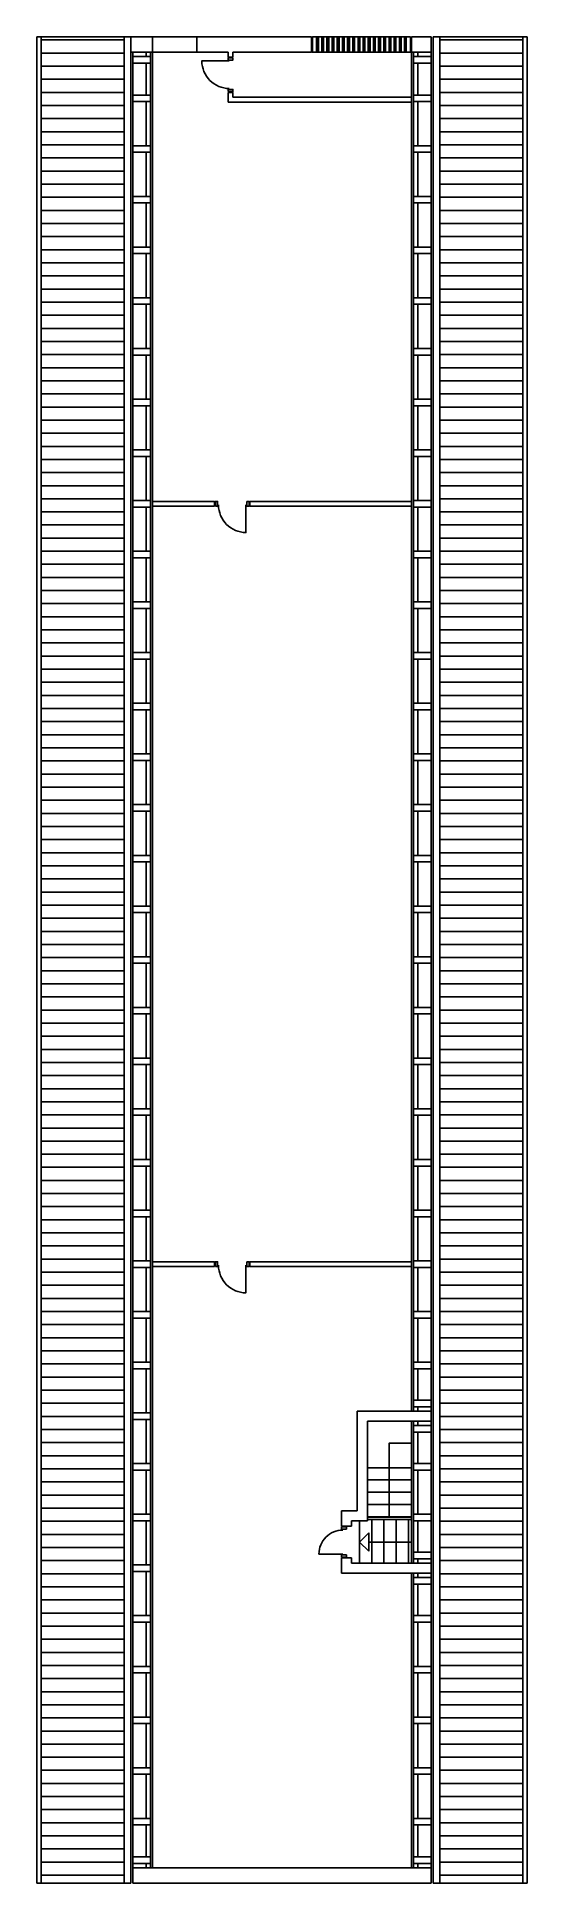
# Model space of a CAD drawing. Header units: millimetres. Extents: x -138862407 to -138851177, y 257723437 to 257765687.
import ezdxf

# ---------------------------------------------------------------- set-up
doc = ezdxf.new("R2010")
doc.units = ezdxf.units.MM
doc.header["$LTSCALE"] = 100
doc.linetypes.add('HIDDEN', pattern=[5, 4, -1])
for name, color, linetype in [('A21----', 7, 'Continuous'), ('a22--l-', 1, 'Continuous'), ('A22--U-', 3, 'Continuous'), ('A24----', 1, 'Continuous'), ('A27----', 1, 'Continuous'), ('A27--S-', 8, 'Continuous'), ('A314---', 1, 'Continuous'), ('A314-S-', 8, 'Continuous'), ('A321---', 1, 'Continuous'), ('A37----', 2, 'Continuous')]:
    doc.layers.add(name, color=color, linetype=linetype)
pattern_1 = [(0, (-139074927.28, 257063616.77), (0, 300), [])]

# ---------------------------------------------------------------- blocks, each defined once
blk = doc.blocks.new('PIL')
for p, q in [((0, 0), (-212, -212)), ((0, 0), (212, -212)), ((-212, -212), (212, -212))]:
    blk.add_line(p, q)
blk = doc.blocks.new('D73H')
for points in [[(-710, 0), (-660, 0), (-660, 110), (-710, 110)], [(-20, 0), (-70, 0), (-70, 110), (-20, 110)]]:
    blk.add_lwpolyline(points, close=True)
blk.add_lwpolyline([(-640, 30, 0.414214), (-90, -520), (-90, 30)], format="xyb")
blk = doc.blocks.new('D81V')
for points in [[(20, 110), (20, 0), (70, 0), (70, 110)], [(790, 0), (740, 0), (740, 110), (790, 110)]]:
    blk.add_lwpolyline(points, close=True)
blk.add_lwpolyline([(90, 28), (90, -602, 0.414214), (720, 28, 0.414214)], format="xyb")
blk = doc.blocks.new('D81H')
for points in [[(-790, 0), (-740, 0), (-740, 110), (-790, 110)], [(-70, 110), (-20, 110), (-20, 0), (-70, 0)]]:
    blk.add_lwpolyline(points, close=True)
blk.add_lwpolyline([(-90, 28), (-90, -602, -0.414214), (-720, 28)], format="xyb")

msp = doc.modelspace()

# ---------------------------------------------------------------- hatches: boundary and pattern name
at = {"layer": 'A27--S-'}
h = msp.add_hatch(dxfattribs=at)
h.set_pattern_fill('_USER', color=256, scale=300, style=0, pattern_type=0)
h.set_pattern_definition(pattern_1)
h.paths.add_polyline_path([(-138860407, 257723437), (-138862307, 257723437), (-138862307, 257765687), (-138860407, 257765687)])
h = msp.add_hatch(dxfattribs=at)
h.set_pattern_fill('_USER', color=256, scale=300, style=0, pattern_type=0)
h.set_pattern_definition(pattern_1)
h.paths.add_polyline_path([(-138853177, 257723437), (-138851277, 257723437), (-138851277, 257765687), (-138853177, 257765687)])

# ---------------------------------------------------------------- linework, layer by layer
at = {"layer": 'A21----'}
for p, q in [((-138860257, 257765687), (-138856117, 257765687)), ((-138856117, 257765337), (-138856117, 257765687)), ((-138853827, 257765687), (-138853377, 257765687)), ((-138853827, 257765337), (-138853827, 257765687)), ((-138860257, 257765337), (-138858027, 257765337)), ((-138857917, 257765337), (-138856117, 257765337)), ((-138853827, 257765337), (-138853377, 257765337)), ((-138853377, 257723787), (-138860207, 257723787)), ((-138853377, 257723437), (-138860207, 257723437))]:
    msp.add_line(p, q, dxfattribs=at)
at = {"layer": 'A21----', "linetype": 'HIDDEN'}
for p, q in [((-138859757, 257765337), (-138859757, 257765687)), ((-138858747, 257765337), (-138858747, 257765687))]:
    msp.add_line(p, q, dxfattribs=at)
at = {"layer": 'a22--l-'}
for p, q in [((-138859807, 257723787), (-138859807, 257765337)), ((-138859757, 257723787), (-138859757, 257765337)), ((-138853827, 257734237), (-138853827, 257765337)), ((-138853777, 257734237), (-138853777, 257765337)), ((-138853827, 257730757), (-138853827, 257734007)), ((-138853777, 257730757), (-138853777, 257734007)), ((-138853827, 257723787), (-138853827, 257730527)), ((-138853777, 257723787), (-138853777, 257730527))]:
    msp.add_line(p, q, dxfattribs=at)
at = {"layer": 'A22--U-'}
for p, q in [((-138858027, 257765227), (-138858027, 257765337)), ((-138858027, 257765227), (-138857917, 257765227)), ((-138857917, 257765227), (-138857917, 257765337)), ((-138858027, 257764417), (-138857917, 257764417)), ((-138858027, 257764197), (-138858027, 257764417)), ((-138857917, 257764307), (-138857917, 257764417)), ((-138857917, 257764307), (-138853827, 257764307)), ((-138858027, 257764197), (-138853827, 257764197)), ((-138859757, 257755057), (-138858337, 257755057)), ((-138858337, 257754947), (-138858337, 257755057)), ((-138857527, 257755057), (-138853827, 257755057)), ((-138857527, 257754947), (-138857527, 257755057)), ((-138859757, 257754947), (-138858337, 257754947)), ((-138857527, 257754947), (-138853827, 257754947)), ((-138859757, 257737657), (-138858337, 257737657)), ((-138859757, 257737547), (-138858337, 257737547)), ((-138858337, 257737547), (-138858337, 257737657)), ((-138857527, 257737657), (-138853827, 257737657)), ((-138857527, 257737547), (-138857527, 257737657)), ((-138857527, 257737547), (-138853827, 257737547)), ((-138853377, 257734237), (-138855067, 257734237)), ((-138855067, 257731957), (-138855067, 257734237)), ((-138853377, 257734007), (-138854837, 257734007)), ((-138854837, 257731727), (-138854837, 257734007)), ((-138855427, 257731607), (-138855427, 257731957)), ((-138855067, 257731957), (-138855427, 257731957)), ((-138855197, 257731607), (-138855427, 257731607)), ((-138855197, 257731607), (-138855197, 257731727)), ((-138854837, 257731727), (-138855197, 257731727)), ((-138855197, 257730877), (-138855427, 257730877)), ((-138855427, 257730527), (-138855427, 257730877)), ((-138853377, 257730527), (-138855427, 257730527)), ((-138855197, 257730757), (-138855197, 257730877)), ((-138853377, 257730757), (-138855197, 257730757))]:
    msp.add_line(p, q, dxfattribs=at)
at = {"layer": 'A24----'}
for p, q in [((-138853827, 257732942), (-138854837, 257732942)), ((-138853827, 257732662), (-138854837, 257732662)), ((-138853827, 257732382), (-138854837, 257732382)), ((-138853827, 257732102), (-138854837, 257732102)), ((-138853827, 257731822), (-138854837, 257731822)), ((-138853827, 257731807), (-138854837, 257731807)), ((-138855017, 257731727), (-138855017, 257730757)), ((-138853827, 257731757), (-138854837, 257731757)), ((-138854737, 257731757), (-138854737, 257730757)), ((-138854457, 257731757), (-138854457, 257730757)), ((-138854177, 257731757), (-138854177, 257730757)), ((-138853897, 257731757), (-138853897, 257730757)), ((-138854805, 257731242), (-138853827, 257731242))]:
    msp.add_line(p, q, dxfattribs=at)
msp.add_lwpolyline([(-138854337, 257731822), (-138854337, 257733507), (-138853827, 257733507)], dxfattribs=at)
at = {"layer": 'A27----'}
for points in [[(-138860257, 257723437), (-138862407, 257723437), (-138862407, 257765687), (-138860257, 257765687)], [(-138860407, 257723437), (-138862307, 257723437), (-138862307, 257765687), (-138860407, 257765687)], [(-138853327, 257723437), (-138851177, 257723437), (-138851177, 257765687), (-138853327, 257765687)], [(-138853177, 257723437), (-138851277, 257723437), (-138851277, 257765687), (-138853177, 257765687)]]:
    msp.add_lwpolyline(points, close=True, dxfattribs=at)
at = {"layer": 'A314---'}
for p, q in [((-138855979, 257765687), (-138855979, 257765337)), ((-138855860, 257765687), (-138855860, 257765337)), ((-138855742, 257765687), (-138855742, 257765337)), ((-138855624, 257765687), (-138855624, 257765337)), ((-138855505, 257765687), (-138855505, 257765337)), ((-138855387, 257765687), (-138855387, 257765337)), ((-138855268, 257765687), (-138855268, 257765337)), ((-138855150, 257765687), (-138855150, 257765337)), ((-138855031, 257765687), (-138855031, 257765337)), ((-138854913, 257765687), (-138854913, 257765337)), ((-138854795, 257765687), (-138854795, 257765337)), ((-138854676, 257765687), (-138854676, 257765337)), ((-138854558, 257765687), (-138854558, 257765337)), ((-138854439, 257765687), (-138854439, 257765337)), ((-138854321, 257765687), (-138854321, 257765337)), ((-138854203, 257765687), (-138854203, 257765337)), ((-138854084, 257765687), (-138854084, 257765337)), ((-138853966, 257765687), (-138853966, 257765337))]:
    msp.add_line(p, q, dxfattribs=at)
msp.add_lwpolyline([(-138853847, 257765687), (-138856097, 257765687), (-138856097, 257765337), (-138853847, 257765337)], close=True, dxfattribs=at)
at = {"layer": 'A314-S-'}
for p, q in [((-138855999, 257765687), (-138855999, 257765337)), ((-138855959, 257765687), (-138855959, 257765337)), ((-138855880, 257765687), (-138855880, 257765337)), ((-138855840, 257765687), (-138855840, 257765337)), ((-138855762, 257765687), (-138855762, 257765337)), ((-138855722, 257765687), (-138855722, 257765337)), ((-138855644, 257765687), (-138855644, 257765337)), ((-138855604, 257765687), (-138855604, 257765337)), ((-138855525, 257765687), (-138855525, 257765337)), ((-138855485, 257765687), (-138855485, 257765337)), ((-138855407, 257765687), (-138855407, 257765337)), ((-138855367, 257765687), (-138855367, 257765337)), ((-138855288, 257765687), (-138855288, 257765337)), ((-138855248, 257765687), (-138855248, 257765337)), ((-138855170, 257765687), (-138855170, 257765337)), ((-138855130, 257765687), (-138855130, 257765337)), ((-138855051, 257765687), (-138855051, 257765337)), ((-138855011, 257765687), (-138855011, 257765337)), ((-138854933, 257765687), (-138854933, 257765337)), ((-138854893, 257765687), (-138854893, 257765337)), ((-138854815, 257765687), (-138854815, 257765337)), ((-138854775, 257765687), (-138854775, 257765337)), ((-138854696, 257765687), (-138854696, 257765337)), ((-138854656, 257765687), (-138854656, 257765337)), ((-138854578, 257765687), (-138854578, 257765337)), ((-138854538, 257765687), (-138854538, 257765337)), ((-138854459, 257765687), (-138854459, 257765337)), ((-138854419, 257765687), (-138854419, 257765337)), ((-138854341, 257765687), (-138854341, 257765337)), ((-138854301, 257765687), (-138854301, 257765337)), ((-138854223, 257765687), (-138854223, 257765337)), ((-138854183, 257765687), (-138854183, 257765337)), ((-138854104, 257765687), (-138854104, 257765337)), ((-138854064, 257765687), (-138854064, 257765337)), ((-138853986, 257765687), (-138853986, 257765337)), ((-138853946, 257765687), (-138853946, 257765337))]:
    msp.add_line(p, q, dxfattribs=at)
msp.add_lwpolyline([(-138853847, 257765687), (-138856097, 257765687), (-138856097, 257765337), (-138853847, 257765337)], close=True, dxfattribs=at)
at = {"layer": 'A37----'}
for p, q in [((-138853377, 257723437), (-138853377, 257765687)), ((-138860207, 257723437), (-138860207, 257765337)), ((-138859907, 257765237), (-138859907, 257765337)), ((-138853677, 257765237), (-138853677, 257765337)), ((-138859907, 257764357), (-138859907, 257765087)), ((-138853677, 257764357), (-138853677, 257765087)), ((-138859907, 257763197), (-138859907, 257764207)), ((-138853677, 257763197), (-138853677, 257764207)), ((-138859907, 257762037), (-138859907, 257763047)), ((-138853677, 257762037), (-138853677, 257763047)), ((-138859907, 257760877), (-138859907, 257761887)), ((-138853677, 257760877), (-138853677, 257761887)), ((-138859907, 257759717), (-138859907, 257760727)), ((-138853677, 257759717), (-138853677, 257760727)), ((-138859907, 257758557), (-138859907, 257759567)), ((-138853677, 257758557), (-138853677, 257759567)), ((-138859907, 257757397), (-138859907, 257758407)), ((-138853677, 257757397), (-138853677, 257758407)), ((-138859907, 257756237), (-138859907, 257757247)), ((-138853677, 257756237), (-138853677, 257757247)), ((-138859907, 257755077), (-138859907, 257756087)), ((-138853677, 257755077), (-138853677, 257756087)), ((-138859907, 257753917), (-138859907, 257754927)), ((-138853677, 257753917), (-138853677, 257754927)), ((-138859907, 257752757), (-138859907, 257753767)), ((-138853677, 257752757), (-138853677, 257753767)), ((-138859907, 257751597), (-138859907, 257752607)), ((-138853677, 257751597), (-138853677, 257752607)), ((-138859907, 257750437), (-138859907, 257751447)), ((-138853677, 257750437), (-138853677, 257751447)), ((-138859907, 257749277), (-138859907, 257750287)), ((-138853677, 257749277), (-138853677, 257750287)), ((-138859907, 257748117), (-138859907, 257749127)), ((-138853677, 257748117), (-138853677, 257749127)), ((-138859907, 257746957), (-138859907, 257747967)), ((-138853677, 257746957), (-138853677, 257747967)), ((-138859907, 257745797), (-138859907, 257746807)), ((-138853677, 257745797), (-138853677, 257746807)), ((-138859907, 257744637), (-138859907, 257745647)), ((-138853677, 257744637), (-138853677, 257745647)), ((-138859907, 257743477), (-138859907, 257744487)), ((-138853677, 257743477), (-138853677, 257744487)), ((-138859907, 257742317), (-138859907, 257743327)), ((-138853677, 257742317), (-138853677, 257743327)), ((-138859907, 257741157), (-138859907, 257742167)), ((-138853677, 257741157), (-138853677, 257742167)), ((-138859907, 257739997), (-138859907, 257741007)), ((-138853677, 257739997), (-138853677, 257741007)), ((-138859907, 257738837), (-138859907, 257739847)), ((-138853677, 257738837), (-138853677, 257739847)), ((-138859907, 257737677), (-138859907, 257738687)), ((-138853677, 257737677), (-138853677, 257738687)), ((-138859907, 257736517), (-138859907, 257737527)), ((-138853677, 257736517), (-138853677, 257737527)), ((-138859907, 257735357), (-138859907, 257736367)), ((-138853677, 257735357), (-138853677, 257736367)), ((-138859907, 257734197), (-138859907, 257735207)), ((-138853677, 257734487), (-138853677, 257735207)), ((-138853677, 257734237), (-138853677, 257734337)), ((-138859907, 257733037), (-138859907, 257734047)), ((-138853677, 257733907), (-138853677, 257734007)), ((-138853677, 257733037), (-138853677, 257733757)), ((-138859907, 257731877), (-138859907, 257732887)), ((-138853677, 257731877), (-138853677, 257732887)), ((-138859907, 257730717), (-138859907, 257731727)), ((-138853677, 257731007), (-138853677, 257731727)), ((-138859907, 257729557), (-138859907, 257730567)), ((-138853677, 257730757), (-138853677, 257730857)), ((-138853677, 257730427), (-138853677, 257730527)), ((-138853677, 257729557), (-138853677, 257730277)), ((-138859907, 257728397), (-138859907, 257729407)), ((-138853677, 257728397), (-138853677, 257729407)), ((-138859907, 257727237), (-138859907, 257728247)), ((-138853677, 257727237), (-138853677, 257728247)), ((-138859907, 257726077), (-138859907, 257727087)), ((-138853677, 257726077), (-138853677, 257727087)), ((-138859907, 257724917), (-138859907, 257725927)), ((-138853677, 257724917), (-138853677, 257725927)), ((-138859907, 257724037), (-138859907, 257724767)), ((-138853677, 257724037), (-138853677, 257724767)), ((-138859907, 257723787), (-138859907, 257723887)), ((-138853677, 257723787), (-138853677, 257723887))]:
    msp.add_line(p, q, dxfattribs=at)
for points in [[(-138860207, 257765237), (-138859807, 257765237), (-138859807, 257765087), (-138860207, 257765087)], [(-138853377, 257765237), (-138853777, 257765237), (-138853777, 257765087), (-138853377, 257765087)], [(-138860207, 257764357), (-138859807, 257764357), (-138859807, 257764207), (-138860207, 257764207)], [(-138853377, 257764357), (-138853777, 257764357), (-138853777, 257764207), (-138853377, 257764207)], [(-138860207, 257763197), (-138859807, 257763197), (-138859807, 257763047), (-138860207, 257763047)], [(-138853377, 257763197), (-138853777, 257763197), (-138853777, 257763047), (-138853377, 257763047)], [(-138860207, 257762037), (-138859807, 257762037), (-138859807, 257761887), (-138860207, 257761887)], [(-138853377, 257762037), (-138853777, 257762037), (-138853777, 257761887), (-138853377, 257761887)], [(-138860207, 257760877), (-138859807, 257760877), (-138859807, 257760727), (-138860207, 257760727)], [(-138853377, 257760877), (-138853777, 257760877), (-138853777, 257760727), (-138853377, 257760727)], [(-138860207, 257759717), (-138859807, 257759717), (-138859807, 257759567), (-138860207, 257759567)], [(-138853377, 257759717), (-138853777, 257759717), (-138853777, 257759567), (-138853377, 257759567)], [(-138860207, 257758557), (-138859807, 257758557), (-138859807, 257758407), (-138860207, 257758407)], [(-138853377, 257758557), (-138853777, 257758557), (-138853777, 257758407), (-138853377, 257758407)], [(-138860207, 257757397), (-138859807, 257757397), (-138859807, 257757247), (-138860207, 257757247)], [(-138853377, 257757397), (-138853777, 257757397), (-138853777, 257757247), (-138853377, 257757247)], [(-138860207, 257756237), (-138859807, 257756237), (-138859807, 257756087), (-138860207, 257756087)], [(-138853377, 257756237), (-138853777, 257756237), (-138853777, 257756087), (-138853377, 257756087)], [(-138860207, 257755077), (-138859807, 257755077), (-138859807, 257754927), (-138860207, 257754927)], [(-138853377, 257755077), (-138853777, 257755077), (-138853777, 257754927), (-138853377, 257754927)], [(-138860207, 257753917), (-138859807, 257753917), (-138859807, 257753767), (-138860207, 257753767)], [(-138853377, 257753917), (-138853777, 257753917), (-138853777, 257753767), (-138853377, 257753767)], [(-138860207, 257752757), (-138859807, 257752757), (-138859807, 257752607), (-138860207, 257752607)], [(-138853377, 257752757), (-138853777, 257752757), (-138853777, 257752607), (-138853377, 257752607)], [(-138860207, 257751597), (-138859807, 257751597), (-138859807, 257751447), (-138860207, 257751447)], [(-138853377, 257751597), (-138853777, 257751597), (-138853777, 257751447), (-138853377, 257751447)], [(-138860207, 257750437), (-138859807, 257750437), (-138859807, 257750287), (-138860207, 257750287)], [(-138853377, 257750437), (-138853777, 257750437), (-138853777, 257750287), (-138853377, 257750287)], [(-138860207, 257749277), (-138859807, 257749277), (-138859807, 257749127), (-138860207, 257749127)], [(-138853377, 257749277), (-138853777, 257749277), (-138853777, 257749127), (-138853377, 257749127)], [(-138860207, 257748117), (-138859807, 257748117), (-138859807, 257747967), (-138860207, 257747967)], [(-138853377, 257748117), (-138853777, 257748117), (-138853777, 257747967), (-138853377, 257747967)], [(-138860207, 257746957), (-138859807, 257746957), (-138859807, 257746807), (-138860207, 257746807)], [(-138853377, 257746957), (-138853777, 257746957), (-138853777, 257746807), (-138853377, 257746807)], [(-138860207, 257745797), (-138859807, 257745797), (-138859807, 257745647), (-138860207, 257745647)], [(-138853377, 257745797), (-138853777, 257745797), (-138853777, 257745647), (-138853377, 257745647)], [(-138860207, 257744637), (-138859807, 257744637), (-138859807, 257744487), (-138860207, 257744487)], [(-138853377, 257744637), (-138853777, 257744637), (-138853777, 257744487), (-138853377, 257744487)], [(-138860207, 257743477), (-138859807, 257743477), (-138859807, 257743327), (-138860207, 257743327)], [(-138853377, 257743477), (-138853777, 257743477), (-138853777, 257743327), (-138853377, 257743327)], [(-138860207, 257742317), (-138859807, 257742317), (-138859807, 257742167), (-138860207, 257742167)], [(-138853377, 257742317), (-138853777, 257742317), (-138853777, 257742167), (-138853377, 257742167)], [(-138860207, 257741157), (-138859807, 257741157), (-138859807, 257741007), (-138860207, 257741007)], [(-138853377, 257741157), (-138853777, 257741157), (-138853777, 257741007), (-138853377, 257741007)], [(-138860207, 257739997), (-138859807, 257739997), (-138859807, 257739847), (-138860207, 257739847)], [(-138853377, 257739997), (-138853777, 257739997), (-138853777, 257739847), (-138853377, 257739847)], [(-138860207, 257738837), (-138859807, 257738837), (-138859807, 257738687), (-138860207, 257738687)], [(-138853377, 257738837), (-138853777, 257738837), (-138853777, 257738687), (-138853377, 257738687)], [(-138860207, 257737677), (-138859807, 257737677), (-138859807, 257737527), (-138860207, 257737527)], [(-138853377, 257737677), (-138853777, 257737677), (-138853777, 257737527), (-138853377, 257737527)], [(-138860207, 257736367), (-138859807, 257736367), (-138859807, 257736517), (-138860207, 257736517)], [(-138853377, 257736367), (-138853777, 257736367), (-138853777, 257736517), (-138853377, 257736517)], [(-138860207, 257735207), (-138859807, 257735207), (-138859807, 257735357), (-138860207, 257735357)], [(-138853377, 257735207), (-138853777, 257735207), (-138853777, 257735357), (-138853377, 257735357)], [(-138853377, 257734337), (-138853777, 257734337), (-138853777, 257734487), (-138853377, 257734487)], [(-138860207, 257734197), (-138859807, 257734197), (-138859807, 257734047), (-138860207, 257734047)], [(-138853377, 257733907), (-138853777, 257733907), (-138853777, 257733757), (-138853377, 257733757)], [(-138860207, 257732887), (-138859807, 257732887), (-138859807, 257733037), (-138860207, 257733037)], [(-138853377, 257732887), (-138853777, 257732887), (-138853777, 257733037), (-138853377, 257733037)], [(-138860207, 257731727), (-138859807, 257731727), (-138859807, 257731877), (-138860207, 257731877)], [(-138853377, 257731727), (-138853777, 257731727), (-138853777, 257731877), (-138853377, 257731877)], [(-138853377, 257730857), (-138853777, 257730857), (-138853777, 257731007), (-138853377, 257731007)], [(-138860207, 257730717), (-138859807, 257730717), (-138859807, 257730567), (-138860207, 257730567)], [(-138853377, 257730427), (-138853777, 257730427), (-138853777, 257730277), (-138853377, 257730277)], [(-138860207, 257729557), (-138859807, 257729557), (-138859807, 257729407), (-138860207, 257729407)], [(-138853377, 257729557), (-138853777, 257729557), (-138853777, 257729407), (-138853377, 257729407)], [(-138860207, 257728397), (-138859807, 257728397), (-138859807, 257728247), (-138860207, 257728247)], [(-138853377, 257728397), (-138853777, 257728397), (-138853777, 257728247), (-138853377, 257728247)], [(-138860207, 257727237), (-138859807, 257727237), (-138859807, 257727087), (-138860207, 257727087)], [(-138853377, 257727237), (-138853777, 257727237), (-138853777, 257727087), (-138853377, 257727087)], [(-138860207, 257725927), (-138859807, 257725927), (-138859807, 257726077), (-138860207, 257726077)], [(-138853377, 257725927), (-138853777, 257725927), (-138853777, 257726077), (-138853377, 257726077)], [(-138860207, 257724767), (-138859807, 257724767), (-138859807, 257724917), (-138860207, 257724917)], [(-138853377, 257724767), (-138853777, 257724767), (-138853777, 257724917), (-138853377, 257724917)], [(-138860207, 257723887), (-138859807, 257723887), (-138859807, 257724037), (-138860207, 257724037)], [(-138853377, 257723887), (-138853777, 257723887), (-138853777, 257724037), (-138853377, 257724037)]]:
    msp.add_lwpolyline(points, close=True, dxfattribs=at)

# ---------------------------------------------------------------- block references
at = {"layer": 'A24----', "rotation": 90}
msp.add_blockref('PIL', (-138855017, 257731242), dxfattribs=at)
at = {"layer": 'A321---', "rotation": 270}
for name, p in [('D81V', (-138858027, 257765227)), ('D73H', (-138855427, 257730877))]:
    msp.add_blockref(name, p, dxfattribs=at)
at = {"layer": 'A321---'}
for p in [(-138857527, 257754947), (-138857527, 257737547)]:
    msp.add_blockref('D81H', p, dxfattribs=at)

doc.saveas('drawing.dxf')
